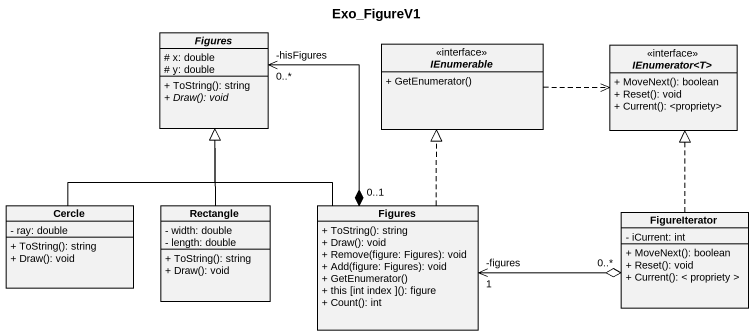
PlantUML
@startuml
title Exo_FigureV1
hide circle
hide empty members
skinparam classAttributeIconSize 0
abstract class Figures {
  # x: double
  # y: double
  + ToString(): string
  {abstract} + Draw(): void
}
interface IEnumerable <<interface>> {
  + GetEnumerator()
}
interface "IEnumerator<T>" as IEnumerator_T <<interface>> {
  + MoveNext(): boolean
  + Reset(): void
  + Current(): <propriety>
}
class Cercle {
  - ray: double
  + ToString(): string
  + Draw(): void
}
class "Rectangle" as Rectangle_ {
  - width: double
  - length: double
  + ToString(): string
  + Draw(): void
}
class "Figures" as Figures_2 {
  + ToString(): string
  + Draw(): void
  + Remove(figure: Figures): void
  + Add(figure: Figures): void
  + GetEnumerator()
  + this [int index ](): figure
  + Count(): int
}
class FigureIterator {
  - iCurrent: int
  + MoveNext(): boolean
  + Reset(): void
  + Current(): < propriety >
}
Figures "-hisFigures\n0..*" <--* "0..1" Figures_2
IEnumerable .right.> IEnumerator_T
Cercle -up-|> Figures
Rectangle_ -up-|> Figures
Figures_2 -up-|> Figures
Figures_2 .up.|> IEnumerable
Figures_2 "-figures\n1" <-right-o "0..*" FigureIterator
FigureIterator .up.|> IEnumerator_T
@enduml
